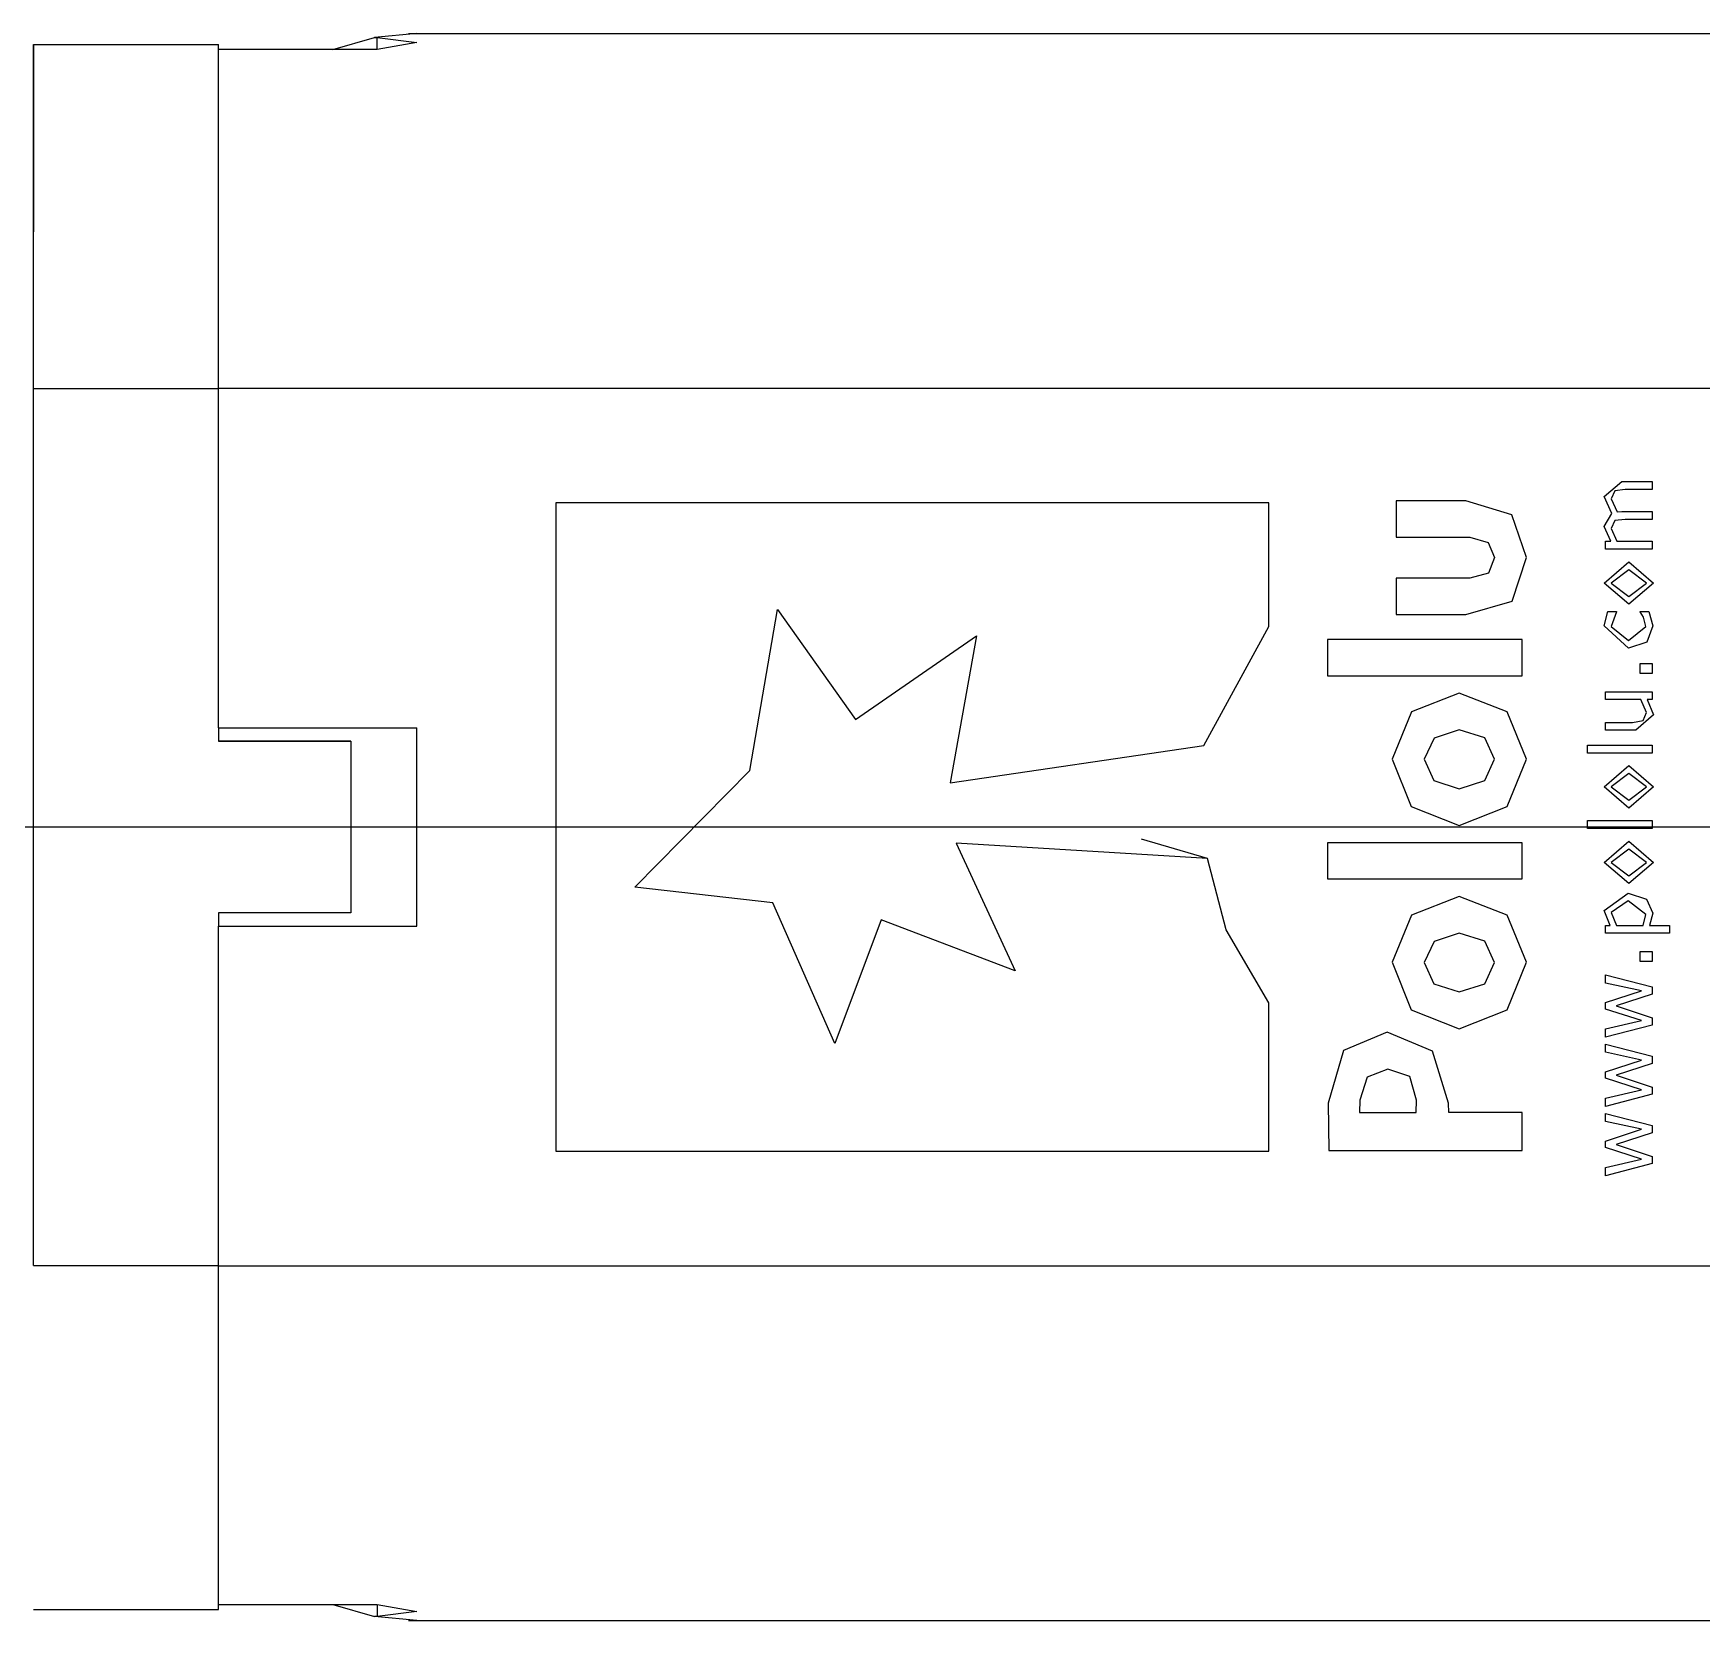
# Model space of a CAD drawing. Extents: x -38 to 38, y -21 to 21.
# Drawn here: x 1.1 to 13.72, y -6 to 6 of the extents above; entities that cross this region are included whole.
import ezdxf

# ---------------------------------------------------------------- set-up
doc = ezdxf.new("R2010")
doc.units = 0
doc.layers.get('0').update_dxf_attribs({"linetype": 'continuous'})

# ---------------------------------------------------------------- blocks, each defined once
blk = doc.blocks.new('SHAPE2DVIEW002')
at = {"color": 0}
for p, q in [((3.679, 5.97), (3.7, 5.97)), ((3.7, 5.879), (3.7, 5.97)), ((4, 6), (16, 6)), ((1.1, 5.915), (1.1, 4.5)), ((1.1, 5.915), (2.5, 5.915)), ((1.1, 5.915), (2.5, 5.915)), ((3.7, 5.879), (2.5, 5.879)), ((1.1, -3.316), (1.1, 3.316)), ((1.1, 3.316), (2.5, 3.316)), ((2.5, 3.317), (16, 3.317)), ((13.111, 2.612), (13.34, 2.612)), ((13.34, 2.552), (13.137, 2.552)), ((13.34, 2.612), (13.34, 2.552)), ((5.05, 2.452), (5.05, -2.452)), ((10.442, 2.452), (5.05, 2.452)), ((10.442, 1.517), (10.442, 2.452)), ((11.406, 2.465), (11.406, 2.192)), ((11.932, 2.465), (11.406, 2.465)), ((13.112, 2.386), (13.34, 2.386)), ((13.34, 2.326), (13.137, 2.326)), ((13.34, 2.386), (13.34, 2.326)), ((11.406, 2.192), (11.961, 2.192)), ((12.989, 2.1), (12.989, 2.16)), ((12.989, 2.16), (13.028, 2.16)), ((13.074, 2.16), (13.34, 2.16)), ((13.34, 2.16), (13.34, 2.1)), ((13.34, 2.1), (12.989, 2.1)), ((11.961, 1.881), (11.406, 1.881)), ((11.406, 1.881), (11.406, 1.607)), ((11.406, 1.607), (11.932, 1.607)), ((13.007, 1.63), (13.072, 1.63)), ((13.072, 1.63), (13.072, 1.627)), ((13.251, 1.63), (13.316, 1.63)), ((13.251, 1.627), (13.251, 1.63)), ((10.886, 1.418), (10.886, 1.144)), ((12.359, 1.418), (10.886, 1.418)), ((12.359, 1.144), (12.359, 1.418)), ((12.359, 1.144), (12.359, 1.418)), ((10.886, 1.144), (12.359, 1.144)), ((10.886, 1.144), (12.359, 1.144)), ((13.251, 1.237), (13.34, 1.237)), ((13.251, 1.16), (13.251, 1.237)), ((13.34, 1.16), (13.251, 1.16)), ((13.34, 1.16), (13.251, 1.16)), ((13.34, 1.237), (13.34, 1.16)), ((13.34, 1.237), (13.34, 1.16)), ((12.989, 1.023), (13.34, 1.023)), ((12.989, 0.964), (12.989, 1.023)), ((13.34, 1.023), (13.34, 0.964)), ((13.255, 0.964), (12.989, 0.964)), ((13.34, 0.964), (13.303, 0.964)), ((12.989, 0.732), (12.989, 0.791)), ((12.989, 0.791), (13.192, 0.791)), ((2.5, 0.75), (4, 0.75)), ((2.5, 0.75), (2.5, 0.65)), ((3.5, 0.65), (2.5, 0.65)), ((2.5, 0.65), (3.5, 0.65)), ((3.5, 0.65), (3.5, -0.65)), ((4, -0.75), (4, 0.75)), ((4, -0.75), (4, 0.75)), ((13.218, 0.732), (12.989, 0.732)), ((12.852, 0.619), (13.34, 0.619)), ((12.852, 0.559), (12.852, 0.619)), ((13.34, 0.559), (12.852, 0.559)), ((13.34, 0.559), (12.852, 0.559)), ((13.34, 0.619), (13.34, 0.559)), ((13.34, 0.619), (13.34, 0.559)), ((12.852, 0.048), (13.34, 0.048)), ((12.852, -0.012), (12.852, 0.048)), ((13.34, 0.048), (13.34, -0.012)), ((13.34, 0.048), (13.34, -0.012)), ((10.886, -0.119), (10.886, -0.393)), ((12.359, -0.119), (10.886, -0.119)), ((12.359, -0.393), (12.359, -0.119)), ((12.359, -0.393), (12.359, -0.119)), ((13.34, -0.012), (12.852, -0.012)), ((13.34, -0.012), (12.852, -0.012)), ((10.886, -0.393), (12.359, -0.393)), ((10.886, -0.393), (12.359, -0.393)), ((3.5, -0.65), (2.5, -0.65)), ((2.5, -0.65), (2.5, -0.75)), ((2.5, -0.75), (4, -0.75)), ((2.5, -0.75), (4, -0.75)), ((12.989, -0.803), (12.989, -0.744)), ((12.989, -0.744), (13.024, -0.744)), ((13.071, -0.744), (13.273, -0.744)), ((13.321, -0.744), (13.471, -0.744)), ((13.471, -0.744), (13.471, -0.803)), ((13.471, -0.803), (12.989, -0.803)), ((13.251, -0.94), (13.34, -0.94)), ((13.251, -1.017), (13.251, -0.94)), ((13.34, -0.94), (13.34, -1.017)), ((13.34, -0.94), (13.34, -1.017)), ((12.989, -1.18), (12.989, -1.118)), ((12.989, -1.118), (13.34, -1.209)), ((13.34, -1.017), (13.251, -1.017)), ((13.34, -1.017), (13.251, -1.017)), ((13.261, -1.238), (12.989, -1.18)), ((13.261, -1.238), (12.989, -1.18)), ((12.989, -1.328), (13.261, -1.238)), ((13.34, -1.209), (13.34, -1.264)), ((13.34, -1.209), (13.34, -1.264)), ((10.442, -2.452), (10.442, -1.33)), ((12.989, -1.376), (12.989, -1.328)), ((13.261, -1.463), (12.989, -1.376)), ((13.261, -1.463), (12.989, -1.376)), ((13.34, -1.264), (13.07, -1.353)), ((13.34, -1.264), (13.07, -1.353)), ((13.07, -1.353), (13.34, -1.443)), ((12.989, -1.527), (13.261, -1.463)), ((13.34, -1.497), (12.989, -1.588)), ((13.34, -1.497), (12.989, -1.588)), ((13.34, -1.443), (13.34, -1.497)), ((13.34, -1.443), (13.34, -1.497)), ((12.989, -1.588), (12.989, -1.527)), ((12.989, -1.703), (12.989, -1.642)), ((12.989, -1.642), (13.34, -1.733)), ((13.261, -1.762), (12.989, -1.703)), ((13.261, -1.762), (12.989, -1.703)), ((12.989, -1.851), (13.261, -1.762)), ((13.34, -1.733), (13.34, -1.787)), ((13.34, -1.733), (13.34, -1.787)), ((12.989, -1.9), (12.989, -1.851)), ((13.34, -1.787), (13.07, -1.877)), ((13.34, -1.787), (13.07, -1.877)), ((13.07, -1.877), (13.34, -1.966)), ((13.261, -1.987), (12.989, -1.9)), ((13.261, -1.987), (12.989, -1.9)), ((12.989, -2.051), (13.261, -1.987)), ((13.34, -1.966), (13.34, -2.02)), ((13.34, -1.966), (13.34, -2.02)), ((10.892, -2.088), (10.896, -2.445)), ((11.13, -2.065), (11.129, -2.158)), ((11.557, -2.158), (11.558, -2.065)), ((11.804, -2.158), (11.8, -2.088)), ((13.34, -2.02), (12.989, -2.112)), ((13.34, -2.02), (12.989, -2.112)), ((12.989, -2.112), (12.989, -2.051)), ((11.129, -2.158), (11.557, -2.158)), ((12.359, -2.158), (11.804, -2.158)), ((12.359, -2.445), (12.359, -2.158)), ((12.989, -2.227), (12.989, -2.166)), ((12.989, -2.166), (13.34, -2.256)), ((13.261, -2.285), (12.989, -2.227)), ((13.261, -2.285), (12.989, -2.227)), ((13.34, -2.256), (13.34, -2.311)), ((13.34, -2.256), (13.34, -2.311)), ((12.989, -2.375), (13.261, -2.285)), ((12.989, -2.423), (12.989, -2.375)), ((13.34, -2.311), (13.07, -2.401)), ((13.34, -2.311), (13.07, -2.401)), ((10.896, -2.445), (12.359, -2.445)), ((13.261, -2.51), (12.989, -2.423)), ((13.261, -2.51), (12.989, -2.423)), ((12.989, -2.574), (13.261, -2.51)), ((13.07, -2.401), (13.34, -2.49)), ((13.34, -2.49), (13.34, -2.544)), ((13.34, -2.49), (13.34, -2.544)), ((13.34, -2.544), (12.989, -2.636)), ((13.34, -2.544), (12.989, -2.636)), ((12.989, -2.636), (12.989, -2.574)), ((1.1, -3.316), (2.5, -3.316)), ((2.5, -3.317), (16, -3.317)), ((1.1, -5.915), (2.5, -5.915)), ((2.5, -5.879), (3.7, -5.879)), ((3.7, -5.879), (3.7, -5.97)), ((3.7, -5.97), (3.679, -5.97)), ((4, -6), (16, -6))]:
    blk.add_line(p, q, dxfattribs=at)
for points in [[(3.365, 5.879), (3.679, 5.97)], [(4, 6), (3.679, 5.97)], [(3.7, 5.97), (4, 5.932)], [(4, 5.932), (3.7, 5.879)], [(3.936, 5.999), (4, 6)], [(1.1, 3.316), (1.1, 5.915)], [(2.5, 5.878), (2.5, 5.917)], [(2.5, 3.316), (2.5, 5.878)], [(2.5, 0.75), (2.5, 3.316)], [(12.977, 2.499), (13.111, 2.612)], [(13.059, 2.542), (13.031, 2.482)], [(13.059, 2.542), (13.031, 2.482)], [(13.137, 2.552), (13.059, 2.542)], [(13.137, 2.552), (13.059, 2.542)], [(12.28, 2.361), (11.932, 2.465)], [(13.036, 2.371), (12.977, 2.499)], [(13.036, 2.371), (12.977, 2.499)], [(13.031, 2.482), (13.076, 2.383)], [(12.39, 2.037), (12.28, 2.361)], [(12.977, 2.273), (13.036, 2.371)], [(13.028, 2.16), (12.977, 2.273)], [(13.028, 2.16), (12.977, 2.273)], [(13.058, 2.316), (13.031, 2.256)], [(13.058, 2.316), (13.031, 2.256)], [(13.137, 2.326), (13.058, 2.316)], [(13.137, 2.326), (13.058, 2.316)], [(13.076, 2.383), (13.112, 2.386)], [(11.961, 2.192), (12.101, 2.152)], [(11.961, 2.192), (12.101, 2.152)], [(12.101, 2.152), (12.15, 2.037)], [(12.101, 2.152), (12.15, 2.037)], [(13.031, 2.256), (13.074, 2.16)], [(12.15, 2.037), (12.104, 1.919)], [(12.283, 1.707), (12.39, 2.037)], [(12.283, 1.707), (12.39, 2.037)], [(12.104, 1.919), (11.961, 1.881)], [(12.977, 1.844), (13.165, 2.005)], [(13.165, 1.945), (13.031, 1.844)], [(13.165, 1.945), (13.031, 1.844)], [(13.165, 2.005), (13.352, 1.844)], [(13.299, 1.844), (13.165, 1.945)], [(13.299, 1.844), (13.165, 1.945)], [(13.165, 1.684), (12.977, 1.844)], [(13.165, 1.684), (12.977, 1.844)], [(13.031, 1.844), (13.165, 1.743)], [(13.352, 1.844), (13.165, 1.684)], [(13.165, 1.743), (13.299, 1.844)], [(13.352, 1.844), (13.165, 1.684)], [(6.517, 0.427), (6.727, 1.644)], [(6.517, 0.427), (6.727, 1.644)], [(6.727, 1.644), (7.318, 0.812)], [(6.727, 1.644), (7.318, 0.812)], [(11.932, 1.607), (12.283, 1.707)], [(11.932, 1.607), (12.283, 1.707)], [(9.951, 0.617), (10.442, 1.517)], [(9.951, 0.617), (10.442, 1.517)], [(12.977, 1.52), (13.007, 1.63)], [(13.162, 1.351), (12.977, 1.52)], [(13.162, 1.351), (12.977, 1.52)], [(13.072, 1.627), (13.031, 1.517)], [(13.072, 1.627), (13.031, 1.517)], [(13.031, 1.517), (13.162, 1.41)], [(13.162, 1.41), (13.293, 1.517)], [(13.276, 1.586), (13.251, 1.627)], [(13.276, 1.586), (13.251, 1.627)], [(13.293, 1.517), (13.276, 1.586)], [(13.293, 1.517), (13.276, 1.586)], [(13.346, 1.52), (13.301, 1.398)], [(13.346, 1.52), (13.301, 1.398)], [(13.316, 1.63), (13.346, 1.52)], [(7.318, 0.812), (8.231, 1.445)], [(7.318, 0.812), (8.231, 1.445)], [(8.231, 1.445), (8.033, 0.335)], [(13.301, 1.398), (13.162, 1.351)], [(13.301, 1.398), (13.162, 1.351)], [(11.881, 1.012), (11.521, 0.87)], [(12.244, 0.87), (11.881, 1.012)], [(13.299, 0.865), (13.255, 0.964)], [(13.299, 0.865), (13.255, 0.964)], [(13.303, 0.964), (13.352, 0.848)], [(11.521, 0.87), (11.375, 0.514)], [(12.39, 0.514), (12.244, 0.87)], [(13.192, 0.791), (13.272, 0.804)], [(13.352, 0.848), (13.218, 0.732)], [(13.352, 0.848), (13.218, 0.732)], [(13.272, 0.804), (13.299, 0.865)], [(11.692, 0.671), (11.616, 0.512)], [(11.692, 0.671), (11.616, 0.512)], [(11.881, 0.735), (11.692, 0.671)], [(11.881, 0.735), (11.692, 0.671)], [(12.076, 0.674), (11.881, 0.735)], [(12.076, 0.674), (11.881, 0.735)], [(12.15, 0.512), (12.076, 0.674)], [(12.15, 0.512), (12.076, 0.674)], [(8.033, 0.335), (9.951, 0.617)], [(8.033, 0.335), (9.951, 0.617)], [(11.375, 0.514), (11.519, 0.154)], [(11.375, 0.514), (11.519, 0.154)], [(11.616, 0.512), (11.691, 0.351)], [(12.075, 0.352), (12.15, 0.512)], [(12.244, 0.155), (12.39, 0.514)], [(12.244, 0.155), (12.39, 0.514)], [(5.647, -0.455), (6.517, 0.427)], [(5.647, -0.455), (6.517, 0.427)], [(12.977, 0.304), (13.165, 0.464)], [(13.165, 0.405), (13.031, 0.304)], [(13.165, 0.405), (13.031, 0.304)], [(13.165, 0.464), (13.352, 0.304)], [(13.299, 0.304), (13.165, 0.405)], [(13.299, 0.304), (13.165, 0.405)], [(11.691, 0.351), (11.881, 0.289)], [(11.881, 0.289), (12.075, 0.352)], [(13.165, 0.143), (12.977, 0.304)], [(13.165, 0.143), (12.977, 0.304)], [(13.031, 0.304), (13.165, 0.202)], [(13.352, 0.304), (13.165, 0.143)], [(13.165, 0.202), (13.299, 0.304)], [(13.352, 0.304), (13.165, 0.143)], [(11.519, 0.154), (11.881, 0.012)], [(11.519, 0.154), (11.881, 0.012)], [(11.881, 0.012), (12.244, 0.155)], [(11.881, 0.012), (12.244, 0.155)], [(8.079, -0.122), (8.525, -1.087)], [(9.978, -0.238), (8.079, -0.122)], [(8.079, -0.122), (8.525, -1.087)], [(9.978, -0.238), (9.479, -0.093)], [(12.977, -0.268), (13.165, -0.107)], [(13.165, -0.107), (13.352, -0.268)], [(10.12, -0.777), (9.978, -0.238)], [(13.165, -0.167), (13.031, -0.268)], [(13.165, -0.167), (13.031, -0.268)], [(13.299, -0.268), (13.165, -0.167)], [(13.299, -0.268), (13.165, -0.167)], [(13.165, -0.428), (12.977, -0.268)], [(13.165, -0.428), (12.977, -0.268)], [(13.031, -0.268), (13.165, -0.369)], [(13.352, -0.268), (13.165, -0.428)], [(13.165, -0.369), (13.299, -0.268)], [(13.352, -0.268), (13.165, -0.428)], [(6.691, -0.574), (5.647, -0.455)], [(12.977, -0.631), (13.159, -0.5)], [(13.159, -0.5), (13.297, -0.545)], [(7.16, -1.638), (6.691, -0.574)], [(7.16, -1.638), (6.691, -0.574)], [(11.881, -0.525), (11.521, -0.667)], [(12.244, -0.667), (11.881, -0.525)], [(13.024, -0.744), (12.977, -0.631)], [(13.024, -0.744), (12.977, -0.631)], [(13.159, -0.559), (13.031, -0.646)], [(13.159, -0.559), (13.031, -0.646)], [(13.293, -0.661), (13.159, -0.559)], [(13.293, -0.661), (13.159, -0.559)], [(13.297, -0.545), (13.346, -0.651)], [(2.5, -3.316), (2.5, -0.75)], [(7.512, -0.703), (7.16, -1.638)], [(7.512, -0.703), (7.16, -1.638)], [(8.525, -1.087), (7.512, -0.703)], [(11.521, -0.667), (11.375, -1.023)], [(12.39, -1.023), (12.244, -0.667)], [(13.031, -0.646), (13.071, -0.744)], [(13.273, -0.744), (13.293, -0.661)], [(13.346, -0.651), (13.321, -0.744)], [(13.346, -0.651), (13.321, -0.744)], [(10.442, -1.33), (10.12, -0.777)], [(10.442, -1.33), (10.12, -0.777)], [(11.692, -0.866), (11.616, -1.025)], [(11.692, -0.866), (11.616, -1.025)], [(11.881, -0.802), (11.692, -0.866)], [(11.881, -0.802), (11.692, -0.866)], [(12.076, -0.862), (11.881, -0.802)], [(12.076, -0.862), (11.881, -0.802)], [(12.15, -1.025), (12.076, -0.862)], [(12.15, -1.025), (12.076, -0.862)], [(11.375, -1.023), (11.519, -1.383)], [(11.375, -1.023), (11.519, -1.383)], [(11.616, -1.025), (11.691, -1.185)], [(12.075, -1.185), (12.15, -1.025)], [(12.244, -1.382), (12.39, -1.023)], [(12.244, -1.382), (12.39, -1.023)], [(11.691, -1.185), (11.881, -1.247)], [(11.881, -1.247), (12.075, -1.185)], [(11.519, -1.383), (11.881, -1.525)], [(11.519, -1.383), (11.881, -1.525)], [(11.881, -1.525), (12.244, -1.382)], [(11.881, -1.525), (12.244, -1.382)], [(11.338, -1.551), (11.007, -1.689)], [(11.679, -1.696), (11.338, -1.551)], [(11.007, -1.689), (10.892, -2.088)], [(11.8, -2.088), (11.679, -1.696)], [(11.185, -1.891), (11.13, -2.065)], [(11.185, -1.891), (11.13, -2.065)], [(11.343, -1.832), (11.185, -1.891)], [(11.343, -1.832), (11.185, -1.891)], [(11.508, -1.887), (11.343, -1.832)], [(11.508, -1.887), (11.343, -1.832)], [(11.558, -2.065), (11.508, -1.887)], [(11.558, -2.065), (11.508, -1.887)], [(5.05, -2.452), (7.746, -2.452), (10.442, -2.452)], [(5.05, -2.452), (7.746, -2.452), (10.442, -2.452)], [(2.5, -5.878), (2.5, -3.316)], [(2.5, -5.916), (2.5, -5.878)], [(3.365, -5.879), (3.679, -5.97)], [(3.7, -5.879), (4, -5.932)], [(4, -6), (3.679, -5.97)], [(4, -5.932), (3.7, -5.97)], [(3.936, -5.999), (4, -6)]]:
    blk.add_lwpolyline(points, dxfattribs=at)

msp = doc.modelspace()

# ---------------------------------------------------------------- linework, layer by layer
at = {"color": 0}
msp.add_lwpolyline([(0, 0), (38, 0)], dxfattribs=at)

# ---------------------------------------------------------------- block references
msp.add_blockref('SHAPE2DVIEW002', (0, 0), dxfattribs=at)

doc.saveas('drawing.dxf')
